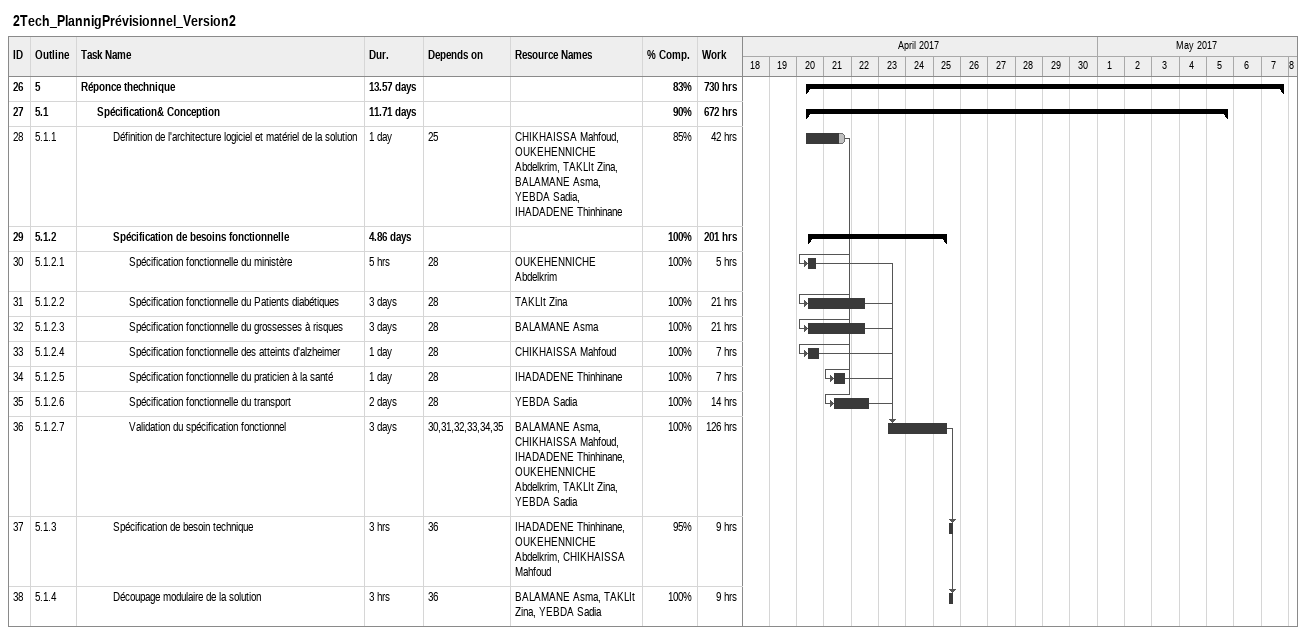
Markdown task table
2Tech_PlannigPrévisionnel_Version2

| ID | WBS | Task | Duration | Start | Finish | Predecessors | Resources | % complete | Work (h) |
|---|---|---|---|---|---|---|---|---|---|
| 26 | 5 | **Réponce thechnique** | 13.57d | 2017-04-20 | 2017-05-07 |  |  | 83 | 730 |
| 27 | 5.1 | **Spécification& Conception** | 11.71d | 2017-04-20 | 2017-05-05 |  |  | 90 | 672 |
| 28 | 5.1.1 | Définition de l'architecture logiciel et matériel de la solution | 1d | 2017-04-20 | 2017-04-21 | 25 | CHIKHAISSA Mahfoud, OUKEHENNICHE Abdelkrim, TAKLIt Zina, BALAMANE Asma, YEBDA Sadia, IHADADENE Thinhinane | 85 | 42 |
| 29 | 5.1.2 | **Spécification de besoins fonctionnelle** | 4.86d | 2017-04-20 | 2017-04-25 |  |  | 100 | 201 |
| 30 | 5.1.2.1 | Spécification fonctionnelle du ministère | 5h | 2017-04-20 | 2017-04-20 | 28 | OUKEHENNICHE Abdelkrim | 100 | 5 |
| 31 | 5.1.2.2 | Spécification fonctionnelle du Patients diabétiques | 3d | 2017-04-20 | 2017-04-22 | 28 | TAKLIt Zina | 100 | 21 |
| 32 | 5.1.2.3 | Spécification fonctionnelle du grossesses à risques | 3d | 2017-04-20 | 2017-04-22 | 28 | BALAMANE Asma | 100 | 21 |
| 33 | 5.1.2.4 | Spécification fonctionnelle des atteints d'alzheimer | 1d | 2017-04-20 | 2017-04-20 | 28 | CHIKHAISSA Mahfoud | 100 | 7 |
| 34 | 5.1.2.5 | Spécification fonctionnelle du praticien à la santé | 1d | 2017-04-21 | 2017-04-21 | 28 | IHADADENE Thinhinane | 100 | 7 |
| 35 | 5.1.2.6 | Spécification fonctionnelle du transport | 2d | 2017-04-21 | 2017-04-22 | 28 | YEBDA Sadia | 100 | 14 |
| 36 | 5.1.2.7 | Validation du spécification fonctionnel | 3d | 2017-04-23 | 2017-04-25 | 30, 31, 32, 33, 34, 35 | BALAMANE Asma, CHIKHAISSA Mahfoud, IHADADENE Thinhinane, OUKEHENNICHE Abdelkrim, TAKLIt Zina, YEBDA Sadia | 100 | 126 |
| 37 | 5.1.3 | Spécification de besoin technique | 3h | 2017-04-25 | 2017-04-25 | 36 | IHADADENE Thinhinane, OUKEHENNICHE Abdelkrim, CHIKHAISSA Mahfoud | 95 | 9 |
| 38 | 5.1.4 | Découpage modulaire de la solution | 3h | 2017-04-25 | 2017-04-25 | 36 | BALAMANE Asma, TAKLIt Zina, YEBDA Sadia | 100 | 9 |
